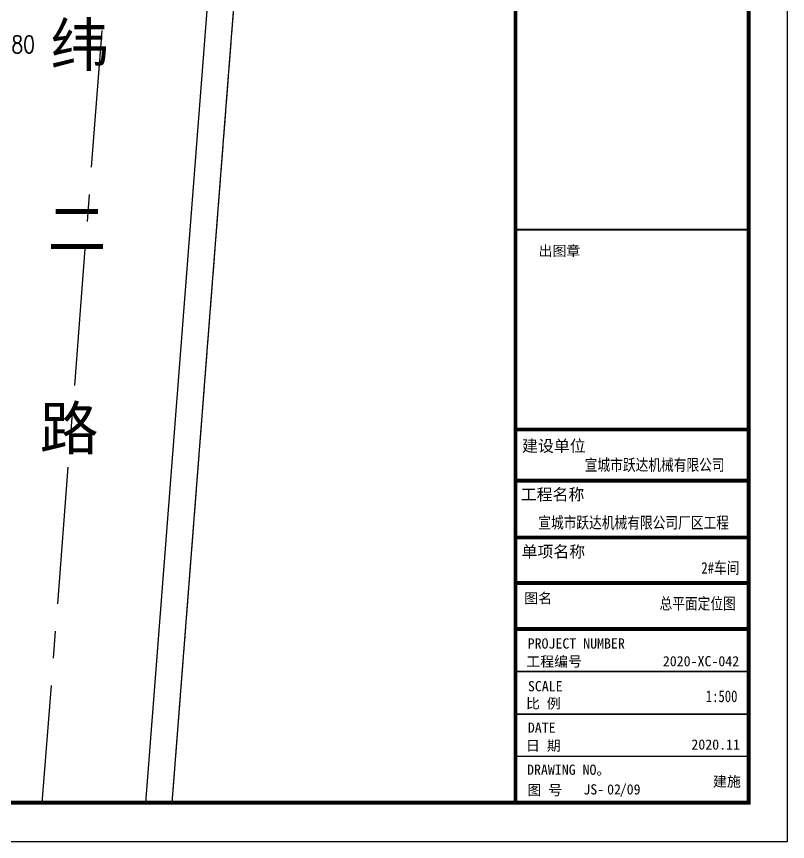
# Model space of a CAD drawing. Extents: x 504875 to 505317, y 3419043 to 3419232.
# Drawn here: x 505227.7 to 505317.1, y 3419042.6 to 3419138.3 of the extents above; entities that cross this region are included whole.
import ezdxf
from ezdxf.enums import TextEntityAlignment as Align

# ---------------------------------------------------------------- set-up
doc = ezdxf.new("R2010")
doc.units = 0
for name, pattern in [('CENTER', [50.8, 31.75, -6.35, 6.35, -6.35]), ('DASHDOT', [25.4, 12.7, -6.35, 0, -6.35]), ('X0', [4, 3, -1])]:
    doc.linetypes.add(name, pattern=pattern)
doc.layers.get('0').update_dxf_attribs({"linetype": 'CONTINUOUS'})
for name, color, linetype in [('_TCH_KEY', 7, 'CONTINUOUS'), ('GCD', 1, 'CONTINUOUS'), ('JMD', 6, 'CONTINUOUS'), ('PUB_TITLE', 4, 'CONTINUOUS'), ('RD-中线', 1, 'DASHDOT'), ('TEXT', 7, 'CONTINUOUS'), ('图框', 4, 'CONTINUOUS'), ('道路', 150, 'CONTINUOUS')]:
    doc.layers.add(name, color=color, linetype=linetype)
doc.layers.get('_TCH_KEY').off()
doc.styles.add('-黑体', font='simhei.ttf', dxfattribs={"width": 0.8})
doc.styles.add('HZ', font='rs.shx', dxfattribs={"width": 0.8, "bigfont": 'hztxt.shx'})
doc.styles.add('宋体', font='')
doc.styles.add('黑体', font='simhei.ttf')
doc.styles.get('宋体').set_extended_font_data('SimSun')

# ---------------------------------------------------------------- blocks, each defined once
blk = doc.blocks.new('A$C70A21002')
at = {"layer": 'JMD', "color": 0, "linetype": 'Continuous', "style": '宋体'}
for s, p in [('纬', (119.954, 48.085)), ('二', (119.63, 26.683)), ('路', (118.721, 3.618))]:
    blk.add_text(s, height=5, dxfattribs=at).set_placement(p, align=Align.MIDDLE)
blk = doc.blocks.new('GC200')
at = {"linetype": 'Continuous', "const_width": 0.2, "flags": 128}
blk.add_lwpolyline([(-0.1, 0, 1), (0.1, 0, 1)], format="xyb", close=True, dxfattribs=at)

msp = doc.modelspace()

# ---------------------------------------------------------------- linework, layer by layer
at = {"color": 8, "linetype": 'X0', "flags": 128}
msp.add_lwpolyline([(505198.766, 3419193.248), (505257.042, 3419192.861), (505245.746, 3419047.145)], dxfattribs=at)
at = {"layer": 'PUB_TITLE', "elevation": 49}
msp.add_lwpolyline([(505049.836, 3419042.645), (505317.136, 3419042.645), (505317.136, 3419231.645), (505049.836, 3419231.645)], close=True, dxfattribs=at)
at = {"layer": 'PUB_TITLE', "const_width": 0.45, "elevation": 49}
msp.add_lwpolyline([(505061.086, 3419047.145), (505312.636, 3419047.145), (505312.636, 3419227.145), (505061.086, 3419227.145)], close=True, dxfattribs=at)
at = {"layer": 'RD-中线', "linetype": 'CENTER', "lineweight": 30, "ltscale": 0.5}
msp.add_lwpolyline([(505241.569, 3419187.35), (505230.7, 3419047.145)], dxfattribs=at)
at = {"layer": '图框', "color": 4, "elevation": 49}
for points, const_width in [([(505285.594, 3419227.145), (505285.594, 3419047.145)], 0.444), ([(505285.594, 3419090.431), (505312.538, 3419090.431)], 0.448), ([(505285.594, 3419084.505), (505312.546, 3419084.505)], 0.448), ([(505285.594, 3419077.902), (505312.636, 3419077.902)], 0.448), ([(505285.594, 3419072.634), (505312.636, 3419072.634)], 0.448), ([(505285.594, 3419067.303), (505312.636, 3419067.303)], 0.448), ([(505285.594, 3419062.359), (505312.636, 3419062.359)], 0.182), ([(505285.594, 3419057.422), (505312.636, 3419057.422)], 0.182), ([(505285.594, 3419052.523), (505312.636, 3419052.523)], 0.182)]:
    msp.add_lwpolyline(points, dxfattribs=dict(at, const_width=const_width))
at = {"layer": '图框', "color": 0, "const_width": 0.225, "elevation": 49}
msp.add_lwpolyline([(505285.594, 3419113.625), (505312.636, 3419113.625)], dxfattribs=at)
at = {"layer": '道路', "linetype": 'Continuous', "ltscale": 3}
msp.add_line((505242.736, 3419047.145), (505251.71, 3419162.896), dxfattribs=at)
msp.add_lwpolyline([(505254.486, 3419159.896), (505245.745, 3419047.145)], dxfattribs=at)

# ---------------------------------------------------------------- block references
at = {"color": 8, "linetype": 'Continuous'}
msp.add_blockref('A$C70A21002', (505115.122, 3419087.06), dxfattribs=at)
at = {"layer": '_TCH_KEY', "color": 252, "linetype": 'Continuous'}
ref = msp.add_blockref('GC200', (505222.523, 3419135.087), dxfattribs=at)
ref.add_attrib('height', '44.80', dxfattribs={"layer": 'GCD', "linetype": 'Continuous', "height": 2, "style": 'HZ', "width": 0.8}).set_placement((505223.722, 3419135.101), align=Align.MIDDLE_LEFT)

# ---------------------------------------------------------------- texts
at = {"layer": 'TEXT', "color": 3, "style": '-黑体', "width": 0.8}
for s, height, p in [('宣城市跃达机械有限公司', 1.35067, (505293.628, 3419085.655, 49)), ('宣城市跃达机械有限公司厂区工程', 1.35067, (505288.239, 3419078.955, 49)), ('2#车间', 1.3507, (505307.146, 3419073.707, 49)), ('总平面定位图', 1.3507, (505302.3, 3419069.569, 49)), ('1:500', 1.3507, (505307.659, 3419058.814, 49))]:
    msp.add_text(s, height=height, dxfattribs=at).set_placement(p)
at = {"layer": '图框', "color": 4}
for s, height, style, p in [('出图章', 1.1832, '黑体', (505288.273, 3419110.563, 49)), ('建设单位', 1.35, '黑体', (505286.367, 3419087.854, 49)), ('工程名称', 1.35, '黑体', (505286.217, 3419082.222, 49)), ('单项名称', 1.35, '黑体', (505286.307, 3419075.591, 49)), ('图名', 1.1832, '黑体', (505286.619, 3419070.271, 49)), ('工程编号', 1.1832, '黑体', (505286.85, 3419062.93, 49)), ('2020-XC-042', 1.18325, '宋体', (505302.683, 3419062.971, 49)), ('SCALE', 1.1832, '黑体', (505287.039, 3419060.07, 49)), ('比 例', 1.1832, '黑体', (505286.811, 3419058.077, 49)), ('DATE', 1.1832, '黑体', (505287.033, 3419055.262, 49)), ('日 期', 1.1832, '黑体', (505286.811, 3419053.178, 49)), ('2020.11', 1.1832, '宋体', (505305.994, 3419053.305, 49)), ('DRAWING NO。', 1.18325, '黑体', (505286.939, 3419050.38, 49)), ('图 号', 1.1832, '黑体', (505286.979, 3419048.018, 49))]:
    msp.add_text(s, height=height, dxfattribs=dict(at, style=style)).set_placement(p)
at = {"layer": '图框', "color": 0, "style": '黑体'}
msp.add_text('PROJECT NUMBER', height=1.18325, dxfattribs=at).set_placement((505287.01, 3419065.022, 49))
at = {"layer": '图框', "color": 3, "style": '宋体'}
for s, p in [('建施', (505308.505, 3419049.019, 49)), ('JS-', (505293.468, 3419048.1, 49)), ('02', (505296.219, 3419048.1, 49)), ('/09', (505297.688, 3419048.1, 49))]:
    msp.add_text(s, height=1.1832, dxfattribs=at).set_placement(p)

doc.saveas('drawing.dxf')
